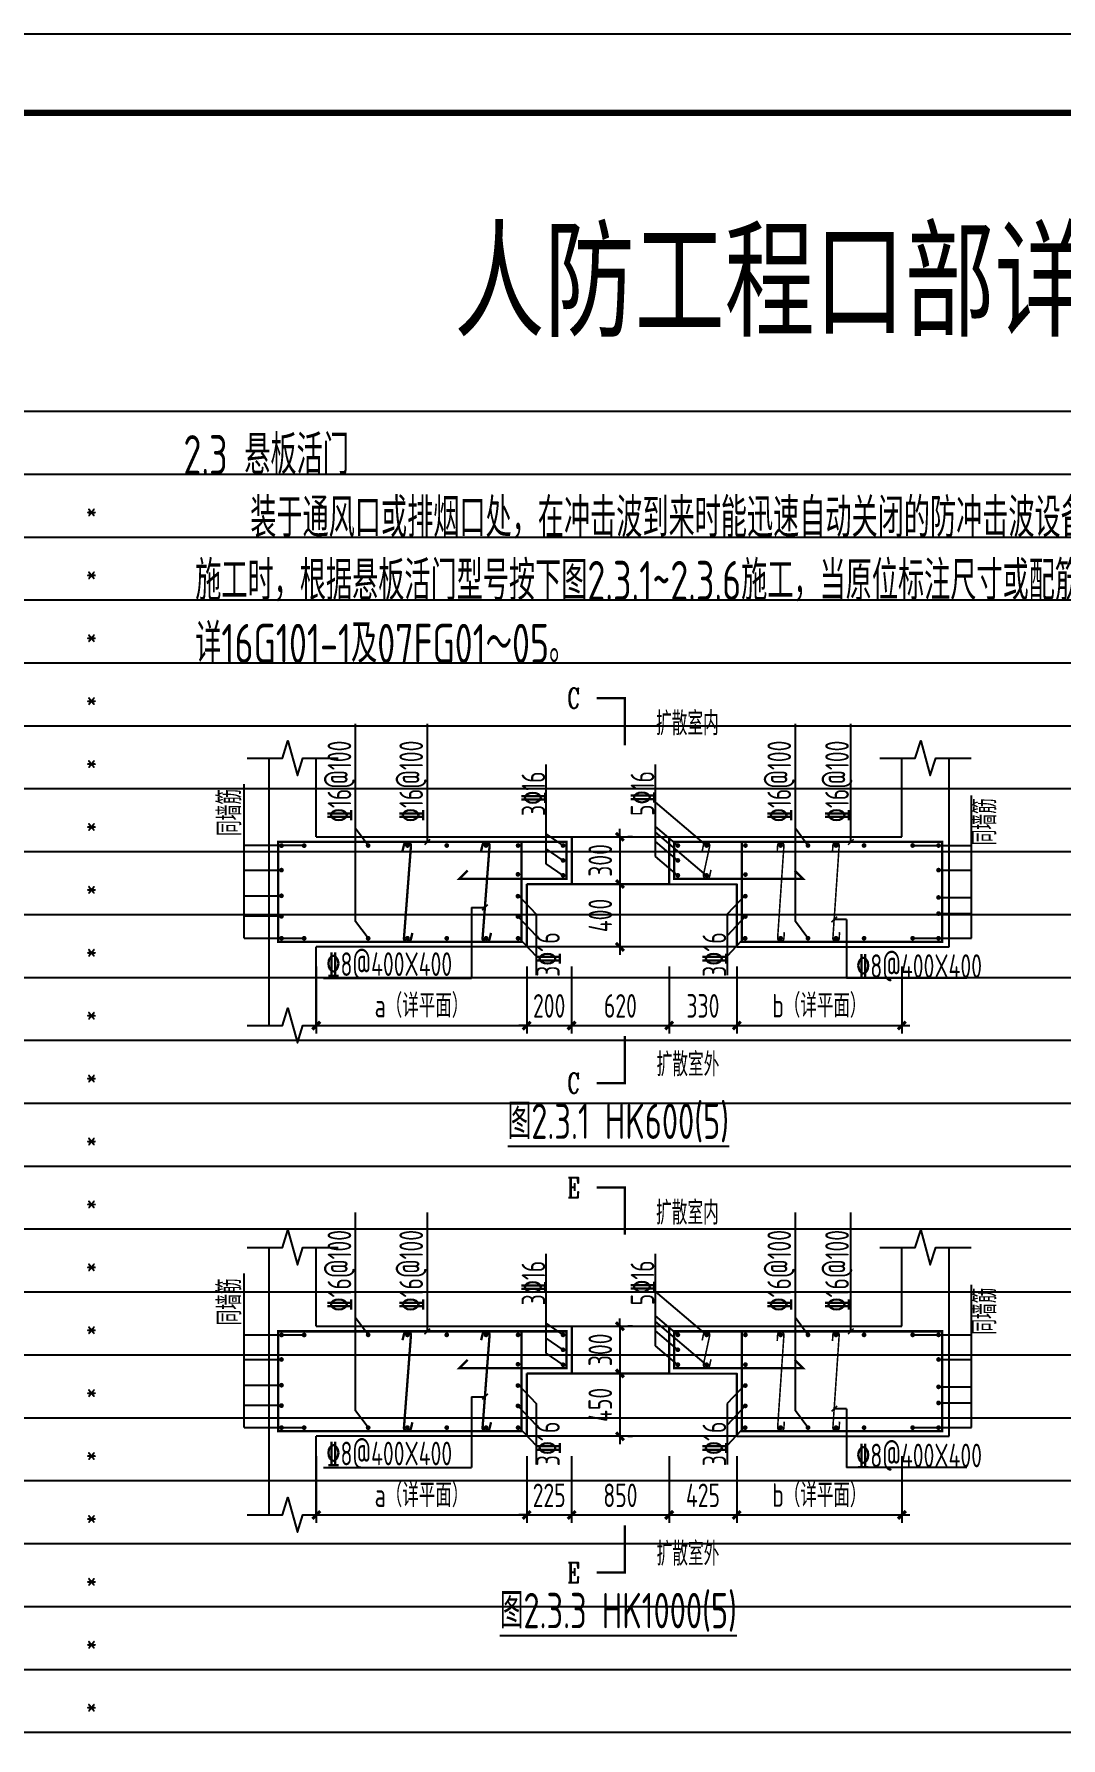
# Model space of a CAD drawing. Extents: x 37906 to 290206, y -18154 to 41246.
# Drawn here: x 50966 to 57496, y 30412 to 41246 of the extents above; entities that cross this region are included whole.
import ezdxf
from ezdxf.enums import TextEntityAlignment as Align

# ---------------------------------------------------------------- set-up
doc = ezdxf.new("R2010")
doc.units = 0
doc.header["$LTSCALE"] = 1000
doc.header["$MEASUREMENT"] = 0
for name, color, linetype in [('DETL', 7, 'Continuous'), ('DETL_TEXT', 7, 'Continuous'), ('DIM_SYMB', 3, 'Continuous'), ('ECA_TK', 7, 'Continuous'), ('jg标注', 3, 'Continuous'), ('jg钢筋', 240, 'Continuous'), ('jg门', 80, 'Continuous'), ('PUB_TEXT', 7, 'Continuous'), ('TEXT', 7, 'Continuous'), ('tk', 7, 'Continuous')]:
    doc.layers.add(name, color=color, linetype=linetype)
doc.styles.add('_TCH_LABEL', font='COMPLEX', dxfattribs={"bigfont": 'GBCBIG'})
doc.styles.add('TSSD_Dimension', font='tssdeng.shx', dxfattribs={"width": 0.7, "bigfont": 'hztxt.shx'})
doc.styles.add('TSSD_Label', font='tssdeng2.shx', dxfattribs={"width": 0.7, "bigfont": 'tssdchn.shx'})
doc.styles.add('TSSD_Norm', font='tssdeng.shx', dxfattribs={"bigfont": 'hztxt.shx'})
doc.styles.add('TSSD_Rein', font='tssdeng2.shx', dxfattribs={"width": 0.7, "bigfont": 'tssdchn.shx'})
doc.styles.add('黑体', font='simhei.ttf', dxfattribs={"width": 0.8})
doc.dimstyles.new('TSSD_50_50', dxfattribs={"dimtxt": 150, "dimasz": 50, "dimexe": 50, "dimexo": 125, "dimgap": 50, "dimtad": 1, "dimdec": 0, "dimzin": 0, "dimdsep": 46, "dimtxsty": 'TSSD_Dimension', "dimblk": 'ARCHTICK', "dimblk1": 'ARCHTICK', "dimblk2": 'ARCHTICK', "dimcen": 0, "dimdle": 50, "dimclrt": 7, "dimadec": 0, "dimazin": 0, "dimtfac": 1, "dimtdec": 0, "dimtix": 1, "dimtmove": 2, "dimatfit": 3, "dimfxl": 1, "dimtolj": 1, "dimtzin": 0, "dimarcsym": 0})

# ---------------------------------------------------------------- blocks, each defined once
blk = doc.blocks.new('10B_A1')
at = {"layer": 'ECA_TK'}
blk.add_lwpolyline([(0, 0), (841, 0), (841, 594), (0, 594)], close=True, dxfattribs=at)
at = {"layer": 'ECA_TK', "const_width": 0.8}
blk.add_lwpolyline([(831, 10), (831, 584), (18, 584), (18, 10)], close=True, dxfattribs=at)
blk = doc.blocks.new('20190225.14125870')
at = {"color": 8, "lineweight": -3, "style": 'TSSD_Norm', "width": 0.8}
for p in [(0, 25942.25), (0, 25542.25), (0, 25142.25), (0, 24742.25), (0, 24342.25), (0, 23942.25), (0, 23542.25), (0, 23142.25), (0, 22742.25), (0, 22342.25), (0, 21942.25), (0, 21542.25), (0, 21142.25), (0, 20742.25), (0, 20342.25), (0, 19942.25), (0, 19542.25), (0, 19142.25), (0, 18742.25), (0, 18342.25)]:
    blk.add_text('*', height=136.5, dxfattribs=at).set_placement(p)
blk = doc.blocks.new('20190225.14171298')
at = {"layer": 'Defpoints', "color": 8, "lineweight": -3}
for p, q in [((37350, 26400), (0, 26400)), ((37350, 26000), (0, 26000)), ((37350, 25600), (0, 25600)), ((37350, 25200), (0, 25200)), ((37350, 24800), (0, 24800)), ((37350, 24400), (0, 24400)), ((37350, 24000), (0, 24000)), ((37350, 23600), (0, 23600)), ((37350, 23200), (0, 23200)), ((37350, 22800), (0, 22800)), ((37350, 22400), (0, 22400)), ((37350, 22000), (0, 22000)), ((37350, 21600), (0, 21600)), ((37350, 21200), (0, 21200)), ((37350, 20800), (0, 20800)), ((37350, 20400), (0, 20400)), ((37350, 20000), (0, 20000)), ((37350, 19600), (0, 19600)), ((37350, 19200), (0, 19200)), ((37350, 18800), (0, 18800)), ((37350, 18400), (0, 18400)), ((37350, 18000), (0, 18000))]:
    blk.add_line(p, q, dxfattribs=at)
blk = doc.blocks.new('_ArchTick')
at = {"color": 0, "linetype": 'ByBlock', "const_width": 0.4}
blk.add_lwpolyline([(-0.5, -0.5), (0.5, 0.5)], dxfattribs=at)
blk = doc.blocks.new('*D104')
at = {"layer": 'Defpoints', "color": 0}
for p in [(52761, 35442), (54099, 35442), (54099, 34942)]:
    blk.add_point(p, dxfattribs=at)
at = {"layer": 'jg标注', "color": 0, "lineweight": -2}
for p, q in [((52761, 35317), (52761, 34892)), ((54099, 35317), (54099, 34892)), ((52711, 34942), (54149, 34942))]:
    blk.add_line(p, q, dxfattribs=at)
at = {"layer": 'jg标注', "color": 0, "lineweight": -2, "xscale": 50, "yscale": 50, "zscale": 50, "rotation": 180}
blk.add_blockref('_ArchTick', (52761, 34942), dxfattribs=at)
at = {"layer": 'jg标注', "color": 0, "lineweight": -2, "xscale": 50, "yscale": 50, "zscale": 50}
blk.add_blockref('_ArchTick', (54099, 34942), dxfattribs=at)
at = {"layer": 'jg标注', "color": 7, "insert": (53430, 35067), "char_height": 150, "attachment_point": 5, "style": 'TSSD_Dimension'}
blk.add_mtext('\\A1;a（详平面）', dxfattribs=at)
blk = doc.blocks.new('*D105')
at = {"layer": 'Defpoints', "color": 0}
for p in [(54099, 35442), (54385, 35442), (54385, 34942)]:
    blk.add_point(p, dxfattribs=at)
at = {"layer": 'jg标注', "color": 0, "lineweight": -2}
for p, q in [((54099, 35317), (54099, 34892)), ((54385, 35317), (54385, 34892)), ((54099, 34942), (54049, 34942)), ((54099, 34942), (54385, 34942)), ((54385, 34942), (54435, 34942))]:
    blk.add_line(p, q, dxfattribs=at)
at = {"layer": 'jg标注', "color": 0, "lineweight": -2, "xscale": 50, "yscale": 50, "zscale": 50}
blk.add_blockref('_ArchTick', (54099, 34942), dxfattribs=at)
at = {"layer": 'jg标注', "color": 0, "lineweight": -2, "xscale": 50, "yscale": 50, "zscale": 50, "rotation": 180}
blk.add_blockref('_ArchTick', (54385, 34942), dxfattribs=at)
at = {"layer": 'jg标注', "color": 7, "insert": (54242, 35067), "char_height": 150, "attachment_point": 5, "style": 'TSSD_Dimension'}
blk.add_mtext('\\A1;200', dxfattribs=at)
blk = doc.blocks.new('*D106')
at = {"layer": 'Defpoints', "color": 0}
for p in [(54385, 35442), (55005, 35442), (55005, 34942)]:
    blk.add_point(p, dxfattribs=at)
at = {"layer": 'jg标注', "color": 0, "lineweight": -2}
for p, q in [((54385, 35317), (54385, 34892)), ((55005, 35317), (55005, 34892)), ((54335, 34942), (55055, 34942))]:
    blk.add_line(p, q, dxfattribs=at)
at = {"layer": 'jg标注', "color": 0, "lineweight": -2, "xscale": 50, "yscale": 50, "zscale": 50, "rotation": 180}
blk.add_blockref('_ArchTick', (54385, 34942), dxfattribs=at)
at = {"layer": 'jg标注', "color": 0, "lineweight": -2, "xscale": 50, "yscale": 50, "zscale": 50}
blk.add_blockref('_ArchTick', (55005, 34942), dxfattribs=at)
at = {"layer": 'jg标注', "color": 7, "insert": (54695, 35067), "char_height": 150, "attachment_point": 5, "style": 'TSSD_Dimension'}
blk.add_mtext('\\A1;620', dxfattribs=at)
blk = doc.blocks.new('*D107')
at = {"layer": 'Defpoints', "color": 0}
for p in [(55005, 35442), (55435, 35442), (55435, 34942)]:
    blk.add_point(p, dxfattribs=at)
at = {"layer": 'jg标注', "color": 0, "lineweight": -2}
for p, q in [((55005, 35317), (55005, 34892)), ((55435, 35317), (55435, 34892)), ((54955, 34942), (55485, 34942))]:
    blk.add_line(p, q, dxfattribs=at)
at = {"layer": 'jg标注', "color": 0, "lineweight": -2, "xscale": 50, "yscale": 50, "zscale": 50, "rotation": 180}
blk.add_blockref('_ArchTick', (55005, 34942), dxfattribs=at)
at = {"layer": 'jg标注', "color": 0, "lineweight": -2, "xscale": 50, "yscale": 50, "zscale": 50}
blk.add_blockref('_ArchTick', (55435, 34942), dxfattribs=at)
at = {"layer": 'jg标注', "color": 7, "insert": (55220, 35067), "char_height": 150, "attachment_point": 5, "style": 'TSSD_Dimension'}
blk.add_mtext('\\A1;330', dxfattribs=at)
blk = doc.blocks.new('*D108')
at = {"layer": 'Defpoints', "color": 0}
for p in [(55435, 35442), (56485, 35442), (56485, 34942)]:
    blk.add_point(p, dxfattribs=at)
at = {"layer": 'jg标注', "color": 0, "lineweight": -2}
for p, q in [((55435, 35317), (55435, 34892)), ((56485, 35317), (56485, 34892)), ((55385, 34942), (56535, 34942))]:
    blk.add_line(p, q, dxfattribs=at)
at = {"layer": 'jg标注', "color": 0, "lineweight": -2, "xscale": 50, "yscale": 50, "zscale": 50, "rotation": 180}
blk.add_blockref('_ArchTick', (55435, 34942), dxfattribs=at)
at = {"layer": 'jg标注', "color": 0, "lineweight": -2, "xscale": 50, "yscale": 50, "zscale": 50}
blk.add_blockref('_ArchTick', (56485, 34942), dxfattribs=at)
at = {"layer": 'jg标注', "color": 7, "insert": (55960, 35067), "char_height": 150, "attachment_point": 5, "style": 'TSSD_Dimension'}
blk.add_mtext('\\A1;b（详平面）', dxfattribs=at)
blk = doc.blocks.new('*D109')
at = {"layer": 'Defpoints', "color": 0}
for p in [(54646, 35842), (54646, 35442), (54692, 35442)]:
    blk.add_point(p, dxfattribs=at)
at = {"layer": 'jg标注', "color": 0, "lineweight": -2}
for p, q in [((54692, 35892), (54692, 35392)), ((54771, 35842), (54742, 35842)), ((54771, 35442), (54742, 35442))]:
    blk.add_line(p, q, dxfattribs=at)
at = {"layer": 'jg标注', "color": 0, "lineweight": -2, "xscale": 50, "yscale": 50, "zscale": 50}
for p, rotation in [((54692, 35842), 90), ((54692, 35442), 270)]:
    blk.add_blockref('_ArchTick', p, dxfattribs=dict(at, rotation=rotation))
at = {"layer": 'jg标注', "color": 7, "insert": (54567, 35642), "char_height": 150, "attachment_point": 5, "rotation": 90, "style": 'TSSD_Dimension'}
blk.add_mtext('\\A1;400', dxfattribs=at)
blk = doc.blocks.new('*D110')
at = {"layer": 'Defpoints', "color": 0}
for p in [(54646, 36142), (54646, 35842), (54692, 35842)]:
    blk.add_point(p, dxfattribs=at)
at = {"layer": 'jg标注', "color": 0, "lineweight": -2}
for p, q in [((54692, 36142), (54692, 36192)), ((54692, 36142), (54692, 35842)), ((54771, 36142), (54742, 36142)), ((54692, 35842), (54692, 35792)), ((54771, 35842), (54742, 35842))]:
    blk.add_line(p, q, dxfattribs=at)
at = {"layer": 'jg标注', "color": 0, "lineweight": -2, "xscale": 50, "yscale": 50, "zscale": 50}
for p, rotation in [((54692, 36142), 270), ((54692, 35842), 90)]:
    blk.add_blockref('_ArchTick', p, dxfattribs=dict(at, rotation=rotation))
at = {"layer": 'jg标注', "color": 7, "insert": (54567, 35992), "char_height": 150, "attachment_point": 5, "rotation": 90, "style": 'TSSD_Dimension'}
blk.add_mtext('\\A1;300', dxfattribs=at)
blk = doc.blocks.new('*D111')
at = {"layer": 'Defpoints', "color": 0}
for p in [(52761, 32330), (54099, 32330), (54099, 31830)]:
    blk.add_point(p, dxfattribs=at)
at = {"layer": 'jg标注', "color": 0, "lineweight": -2}
for p, q in [((52761, 32205), (52761, 31780)), ((54099, 32205), (54099, 31780)), ((52711, 31830), (54149, 31830))]:
    blk.add_line(p, q, dxfattribs=at)
at = {"layer": 'jg标注', "color": 0, "lineweight": -2, "xscale": 50, "yscale": 50, "zscale": 50, "rotation": 180}
blk.add_blockref('_ArchTick', (52761, 31830), dxfattribs=at)
at = {"layer": 'jg标注', "color": 0, "lineweight": -2, "xscale": 50, "yscale": 50, "zscale": 50}
blk.add_blockref('_ArchTick', (54099, 31830), dxfattribs=at)
at = {"layer": 'jg标注', "color": 7, "insert": (53430, 31955), "char_height": 150, "attachment_point": 5, "style": 'TSSD_Dimension'}
blk.add_mtext('\\A1;a（详平面）', dxfattribs=at)
blk = doc.blocks.new('*D112')
at = {"layer": 'Defpoints', "color": 0}
for p in [(54099, 32330), (54385, 32330), (54385, 31830)]:
    blk.add_point(p, dxfattribs=at)
at = {"layer": 'jg标注', "color": 0, "lineweight": -2}
for p, q in [((54099, 32205), (54099, 31780)), ((54385, 32205), (54385, 31780)), ((54099, 31830), (54049, 31830)), ((54099, 31830), (54385, 31830)), ((54385, 31830), (54435, 31830))]:
    blk.add_line(p, q, dxfattribs=at)
at = {"layer": 'jg标注', "color": 0, "lineweight": -2, "xscale": 50, "yscale": 50, "zscale": 50}
blk.add_blockref('_ArchTick', (54099, 31830), dxfattribs=at)
at = {"layer": 'jg标注', "color": 0, "lineweight": -2, "xscale": 50, "yscale": 50, "zscale": 50, "rotation": 180}
blk.add_blockref('_ArchTick', (54385, 31830), dxfattribs=at)
at = {"layer": 'jg标注', "color": 7, "insert": (54242, 31955), "char_height": 150, "attachment_point": 5, "style": 'TSSD_Dimension'}
blk.add_mtext('\\A1;225', dxfattribs=at)
blk = doc.blocks.new('*D113')
at = {"layer": 'Defpoints', "color": 0}
for p in [(54385, 32330), (55005, 32330), (55005, 31830)]:
    blk.add_point(p, dxfattribs=at)
at = {"layer": 'jg标注', "color": 0, "lineweight": -2}
for p, q in [((54385, 32205), (54385, 31780)), ((55005, 32205), (55005, 31780)), ((54335, 31830), (55055, 31830))]:
    blk.add_line(p, q, dxfattribs=at)
at = {"layer": 'jg标注', "color": 0, "lineweight": -2, "xscale": 50, "yscale": 50, "zscale": 50, "rotation": 180}
blk.add_blockref('_ArchTick', (54385, 31830), dxfattribs=at)
at = {"layer": 'jg标注', "color": 0, "lineweight": -2, "xscale": 50, "yscale": 50, "zscale": 50}
blk.add_blockref('_ArchTick', (55005, 31830), dxfattribs=at)
at = {"layer": 'jg标注', "color": 7, "insert": (54695, 31955), "char_height": 150, "attachment_point": 5, "style": 'TSSD_Dimension'}
blk.add_mtext('\\A1;850', dxfattribs=at)
blk = doc.blocks.new('*D114')
at = {"layer": 'Defpoints', "color": 0}
for p in [(55005, 32330), (55435, 32330), (55435, 31830)]:
    blk.add_point(p, dxfattribs=at)
at = {"layer": 'jg标注', "color": 0, "lineweight": -2}
for p, q in [((55005, 32205), (55005, 31780)), ((55435, 32205), (55435, 31780)), ((54955, 31830), (55485, 31830))]:
    blk.add_line(p, q, dxfattribs=at)
at = {"layer": 'jg标注', "color": 0, "lineweight": -2, "xscale": 50, "yscale": 50, "zscale": 50, "rotation": 180}
blk.add_blockref('_ArchTick', (55005, 31830), dxfattribs=at)
at = {"layer": 'jg标注', "color": 0, "lineweight": -2, "xscale": 50, "yscale": 50, "zscale": 50}
blk.add_blockref('_ArchTick', (55435, 31830), dxfattribs=at)
at = {"layer": 'jg标注', "color": 7, "insert": (55220, 31955), "char_height": 150, "attachment_point": 5, "style": 'TSSD_Dimension'}
blk.add_mtext('\\A1;425', dxfattribs=at)
blk = doc.blocks.new('*D115')
at = {"layer": 'Defpoints', "color": 0}
for p in [(55435, 32330), (56485, 32330), (56485, 31830)]:
    blk.add_point(p, dxfattribs=at)
at = {"layer": 'jg标注', "color": 0, "lineweight": -2}
for p, q in [((55435, 32205), (55435, 31780)), ((56485, 32205), (56485, 31780)), ((55385, 31830), (56535, 31830))]:
    blk.add_line(p, q, dxfattribs=at)
at = {"layer": 'jg标注', "color": 0, "lineweight": -2, "xscale": 50, "yscale": 50, "zscale": 50, "rotation": 180}
blk.add_blockref('_ArchTick', (55435, 31830), dxfattribs=at)
at = {"layer": 'jg标注', "color": 0, "lineweight": -2, "xscale": 50, "yscale": 50, "zscale": 50}
blk.add_blockref('_ArchTick', (56485, 31830), dxfattribs=at)
at = {"layer": 'jg标注', "color": 7, "insert": (55960, 31955), "char_height": 150, "attachment_point": 5, "style": 'TSSD_Dimension'}
blk.add_mtext('\\A1;b（详平面）', dxfattribs=at)
blk = doc.blocks.new('*D116')
at = {"layer": 'Defpoints', "color": 0}
for p in [(54646, 32730), (54646, 32330), (54692, 32330)]:
    blk.add_point(p, dxfattribs=at)
at = {"layer": 'jg标注', "color": 0, "lineweight": -2}
for p, q in [((54692, 32780), (54692, 32280)), ((54771, 32730), (54742, 32730)), ((54771, 32330), (54742, 32330))]:
    blk.add_line(p, q, dxfattribs=at)
at = {"layer": 'jg标注', "color": 0, "lineweight": -2, "xscale": 50, "yscale": 50, "zscale": 50}
for p, rotation in [((54692, 32730), 90), ((54692, 32330), 270)]:
    blk.add_blockref('_ArchTick', p, dxfattribs=dict(at, rotation=rotation))
at = {"layer": 'jg标注', "color": 7, "insert": (54567, 32530), "char_height": 150, "attachment_point": 5, "rotation": 90, "style": 'TSSD_Dimension'}
blk.add_mtext('\\A1;450', dxfattribs=at)
blk = doc.blocks.new('*D117')
at = {"layer": 'Defpoints', "color": 0}
for p in [(54646, 33030), (54646, 32730), (54692, 32730)]:
    blk.add_point(p, dxfattribs=at)
at = {"layer": 'jg标注', "color": 0, "lineweight": -2}
for p, q in [((54692, 33030), (54692, 33080)), ((54692, 33030), (54692, 32730)), ((54771, 33030), (54742, 33030)), ((54692, 32730), (54692, 32680)), ((54771, 32730), (54742, 32730))]:
    blk.add_line(p, q, dxfattribs=at)
at = {"layer": 'jg标注', "color": 0, "lineweight": -2, "xscale": 50, "yscale": 50, "zscale": 50}
for p, rotation in [((54692, 33030), 270), ((54692, 32730), 90)]:
    blk.add_blockref('_ArchTick', p, dxfattribs=dict(at, rotation=rotation))
at = {"layer": 'jg标注', "color": 7, "insert": (54567, 32880), "char_height": 150, "attachment_point": 5, "rotation": 90, "style": 'TSSD_Dimension'}
blk.add_mtext('\\A1;300', dxfattribs=at)

msp = doc.modelspace()

# ---------------------------------------------------------------- linework, layer by layer
at = {"color": 0}
for p, q in [((53748.9, 35693.3), (53748.9, 35244.1)), ((56132.8, 35616.9), (56054.4, 35616.9)), ((56132.8, 35616.9), (56132.8, 35244.1)), ((53748.9, 32581.8), (53748.9, 32132.5)), ((56132.8, 32505.4), (56054.4, 32505.4)), ((56132.8, 32505.4), (56132.8, 32132.5))]:
    msp.add_line(p, q, dxfattribs=at)
for p, q in [((53748.9, 35693.3), (53833.3, 35693.3)), ((53748.9, 32581.8), (53833.3, 32581.8))]:
    msp.add_line(p, q)
at = {"color": 0, "linetype": 'ByBlock', "const_width": 10}
for points in [[(53484.9, 36127.2), (53449, 36091.4)], [(56178.4, 36127.2), (56142.6, 36091.4)], [(53851.2, 35711.3), (53815.4, 35675.4)], [(56072.3, 35634.9), (56036.4, 35599)], [(53484.9, 33015.7), (53449, 32979.8)], [(56178.4, 33015.7), (56142.6, 32979.8)], [(53852.1, 32600.6), (53816.3, 32564.8)], [(56073.2, 32524.2), (56037.3, 32488.4)]]:
    msp.add_lwpolyline(points, dxfattribs=at)
at = {"layer": 'DETL'}
for p, q in [((52460.9, 34942.1), (52460.9, 36641.6)), ((52760.8, 36141.8), (52760.8, 36641.6)), ((56485, 36141.8), (56485, 36641.6)), ((56785, 35441.9), (56785, 36641.6)), ((52760.8, 36141.8), (54385.5, 36141.8)), ((54385.5, 36141.8), (54385.5, 35841.8)), ((55005.3, 35841.8), (55005.3, 36141.8)), ((55005.3, 36141.8), (56485, 36141.8)), ((54385.5, 35841.8), (54099.4, 35841.8)), ((54099.4, 35841.8), (54099.4, 35441.9)), ((55005.3, 35841.8), (55435.2, 35841.8)), ((55435.2, 35441.9), (55435.2, 35841.8)), ((54099.4, 35441.9), (52760.8, 35441.9)), ((52760.8, 34942.1), (52760.8, 35441.9)), ((55435.2, 35441.9), (56785, 35441.9)), ((52460.9, 31830.5), (52460.9, 33530.1)), ((52760.8, 33030.2), (52760.8, 33530.1)), ((56485, 33030.2), (56485, 33530.1)), ((56785, 32330.4), (56785, 33530.1)), ((52760.8, 33030.2), (54385.5, 33030.2)), ((54385.5, 33030.2), (54385.5, 32730.3)), ((55005.3, 32730.3), (55005.3, 33030.2)), ((55005.3, 33030.2), (56485, 33030.2)), ((54385.5, 32730.3), (54099.4, 32730.3)), ((54099.4, 32730.3), (54099.4, 32330.4)), ((55005.3, 32730.3), (55435.2, 32730.3)), ((55435.2, 32330.4), (55435.2, 32730.3)), ((54099.4, 32330.4), (52760.8, 32330.4)), ((52760.8, 31830.5), (52760.8, 32330.4)), ((55435.2, 32330.4), (56785, 32330.4))]:
    msp.add_line(p, q, dxfattribs=at)
at = {"layer": 'DETL_TEXT', "color": 0}
for p, q in [((53010.6, 35604.4), (53010.6, 36861.3)), ((53467, 36861.3), (53467, 36109.3)), ((55807.6, 35604.5), (55807.6, 36861.3)), ((56160.5, 36109.3), (56160.5, 36861.3)), ((54223.6, 35970.7), (54223.6, 36602.6)), ((54917.2, 36017.8), (54917.2, 36602.6)), ((52303, 35496.9), (52303, 36477.8)), ((56927, 35496.9), (56927, 36405.2)), ((52676.4, 36086), (52303, 36086)), ((56553.5, 36086.8), (56927, 36086.8)), ((56718, 36086.8), (56927, 36086.8)), ((56927, 35496.9), (56927, 36086.8)), ((52303, 35930.3), (52532.7, 35930.3)), ((56718, 35930.3), (56927, 35930.3)), ((52303, 35766.9), (52532.7, 35766.9)), ((56718, 35756.4), (56927, 35756.4)), ((54158.3, 35649.7), (54158.3, 35263.4)), ((55374.5, 35649.7), (55374.5, 35263.4)), ((56718, 35654), (56927, 35654)), ((52303, 35640), (52532.7, 35640)), ((52303, 35496.9), (52676.4, 35496.9)), ((56553.5, 35496.9), (56927, 35496.9)), ((56718, 35496.9), (56927, 35496.9)), ((52807.7, 35244.1), (53748.9, 35244.1)), ((56897, 35244.1), (56132.8, 35244.1)), ((53010.6, 32492.8), (53010.6, 33752.6)), ((53467, 33752.6), (53467, 32997.7)), ((55807.6, 32493), (55807.6, 33752.6)), ((56160.5, 32997.7), (56160.5, 33752.6)), ((54223.6, 32859.1), (54223.6, 33491.1)), ((54917.2, 32906.3), (54917.2, 33491.1)), ((52303, 32385.4), (52303, 33366.3)), ((56927, 32385.4), (56927, 33293.6)), ((52676.4, 32974.4), (52303, 32974.4)), ((56553.5, 32975.2), (56927, 32975.2)), ((56718, 32975.2), (56927, 32975.2)), ((56927, 32385.4), (56927, 32975.2)), ((52303, 32818.7), (52532.7, 32818.7)), ((56718, 32818.7), (56927, 32818.7)), ((52303, 32655.3), (52532.7, 32655.3)), ((56718, 32644.8), (56927, 32644.8)), ((52303, 32528.5), (52532.7, 32528.5)), ((54158.3, 32538.2), (54158.3, 32151.8)), ((55374.5, 32538.2), (55374.5, 32151.8)), ((56718, 32542.4), (56927, 32542.4)), ((52303, 32385.4), (52676.4, 32385.4)), ((56553.5, 32385.4), (56927, 32385.4)), ((56718, 32385.4), (56927, 32385.4)), ((52807.7, 32132.5), (53748.9, 32132.5)), ((56897, 32132.5), (56132.8, 32132.5))]:
    msp.add_line(p, q, dxfattribs=at)
at = {"layer": 'DIM_SYMB'}
for points in [[(52320.9, 36641.6), (52545.8, 36641.6), (52580.8, 36751.6), (52640.8, 36531.7), (52675.8, 36641.6), (52900.7, 36641.6)], [(56345.1, 36641.6), (56570, 36641.6), (56605, 36751.6), (56665, 36531.7), (56700, 36641.6), (56924.9, 36641.6)], [(52320.9, 34942.1), (52545.8, 34942.1), (52580.8, 35052), (52640.8, 34832.1), (52675.8, 34942.1), (52900.7, 34942.1)], [(52320.9, 33530.1), (52545.8, 33530.1), (52580.8, 33640.1), (52640.8, 33420.1), (52675.8, 33530.1), (52900.7, 33530.1)], [(56345.1, 33530.1), (56570, 33530.1), (56605, 33640.1), (56665, 33420.1), (56700, 33530.1), (56924.9, 33530.1)], [(52320.9, 31830.5), (52545.8, 31830.5), (52580.8, 31940.5), (52640.8, 31720.6), (52675.8, 31830.5), (52900.7, 31830.5)]]:
    msp.add_lwpolyline(points, dxfattribs=at)
at = {"layer": 'jg钢筋', "const_width": 15}
for points in [[(52517.7, 36109.3), (52517.7, 35474.4), (54066.9, 35474.4), (54066.9, 36109.3), (52517.7, 36109.3), (52517.7, 35474.4)], [(53723.7, 35927.4), (53670.7, 35874.3), (54353, 35874.3), (54353, 36109.3), (53438.9, 36109.3)], [(55724.6, 36109.3), (55037.8, 36109.3), (55037.8, 35874.3), (55856.5, 35874.3), (55803.4, 35927.4)], [(56185, 36109.3), (55467.7, 36109.3), (55467.7, 35474.4), (56740.5, 35474.4), (56740.5, 36109.3), (56185, 36109.3)], [(52517.7, 32997.7), (52517.7, 32362.9), (54066.9, 32362.9), (54066.9, 32997.7), (52517.7, 32997.7), (52517.7, 32362.9)], [(53723.7, 32815.8), (53670.7, 32762.8), (54353, 32762.8), (54353, 32997.7), (53438.9, 32997.7)], [(55724.6, 32997.7), (55037.8, 32997.7), (55037.8, 32762.8), (55856.5, 32762.8), (55803.4, 32815.8)], [(56185, 32997.7), (55467.7, 32997.7), (55467.7, 32362.9), (56740.5, 32362.9), (56740.5, 32997.7), (56185, 32997.7)]]:
    msp.add_lwpolyline(points, dxfattribs=at)
for points in [[(52547.7, 36086, 1), (52532.7, 36086, 1)], [(52691.4, 36086, 1), (52676.4, 36086, 1)], [(53098.4, 36086.8, 1), (53083.4, 36086.8, 1)], [(53348.4, 36086.8, 1), (53333.4, 36086.8, 1)], [(53598.3, 36086.8, 1), (53583.3, 36086.8, 1)], [(53848.2, 36086.8, 1), (53833.3, 36086.8, 1)], [(54051.9, 36086.8, 1), (54036.9, 36086.8, 1)], [(54338, 36086.8, 1), (54323, 36086.8, 1)], [(55067.8, 36086.8, 1), (55052.8, 36086.8, 1)], [(55250.6, 36086.8, 1), (55235.6, 36086.8, 1)], [(55497.7, 36086.8, 1), (55482.7, 36086.8, 1)], [(55721.5, 36086.8, 1), (55706.5, 36086.8, 1)], [(55895.4, 36086.8, 1), (55880.4, 36086.8, 1)], [(56073.8, 36086.8, 1), (56058.8, 36086.8, 1)], [(56252.1, 36086.8, 1), (56237.1, 36086.8, 1)], [(56561, 36086.8, 1), (56546, 36086.8, 1)], [(56725.5, 36086.8, 1), (56710.5, 36086.8, 1)], [(54338, 35991.8, 1), (54323, 35991.8, 1)], [(55067.8, 35991.8, 1), (55052.8, 35991.8, 1)], [(52547.2, 35930.3, 1), (52532.2, 35930.3, 1)], [(54050.9, 35903.6, 1), (54035.9, 35903.6, 1)], [(54338, 35896.8, 1), (54323, 35896.8, 1)], [(55067.8, 35896.8, 1), (55052.8, 35896.8, 1)], [(55250.6, 35896.8, 1), (55235.6, 35896.8, 1)], [(55497.7, 35902.2, 1), (55482.7, 35902.2, 1)], [(56725.5, 35930.3, 1), (56710.5, 35930.3, 1)], [(52547.2, 35766.9, 1), (52532.2, 35766.9, 1)], [(54050.9, 35764.6, 1), (54035.9, 35764.6, 1)], [(55481.9, 35764.6, -1), (55496.9, 35764.6, -1)], [(56725.5, 35756.4, 1), (56710.5, 35756.4, 1)], [(52547.2, 35637, 1), (52532.2, 35637, 1)], [(54050.9, 35635.3, 1), (54035.9, 35635.3, 1)], [(55481.9, 35635.3, -1), (55496.9, 35635.3, -1)], [(56725.5, 35654, 1), (56710.5, 35654, 1)], [(52547.7, 35496.9, 1), (52532.7, 35496.9, 1)], [(52691.4, 35496.9, 1), (52676.4, 35496.9, 1)], [(53098.4, 35496.9, 1), (53083.4, 35496.9, 1)], [(53348.4, 35496.9, 1), (53333.4, 35496.9, 1)], [(53598.3, 35496.9, 1), (53583.3, 35496.9, 1)], [(53848.2, 35496.9, 1), (53833.3, 35496.9, 1)], [(54051.9, 35496.9, 1), (54036.9, 35496.9, 1)], [(55480.9, 35496.9, -1), (55495.9, 35496.9, -1)], [(55721.5, 35497.1, 1), (55706.5, 35497.1, 1)], [(55895.4, 35497.1, 1), (55880.4, 35497.1, 1)], [(56073.8, 35497.1, 1), (56058.8, 35497.1, 1)], [(56252.1, 35497.1, 1), (56237.1, 35497.1, 1)], [(56561, 35496.9, 1), (56546, 35496.9, 1)], [(56725.5, 35496.9, 1), (56710.5, 35496.9, 1)], [(52547.7, 32974.4, 1), (52532.7, 32974.4, 1)], [(52691.4, 32974.4, 1), (52676.4, 32974.4, 1)], [(53098.4, 32975.2, 1), (53083.4, 32975.2, 1)], [(53348.4, 32975.2, 1), (53333.4, 32975.2, 1)], [(53598.3, 32975.2, 1), (53583.3, 32975.2, 1)], [(53848.2, 32975.2, 1), (53833.3, 32975.2, 1)], [(54051.9, 32975.2, 1), (54036.9, 32975.2, 1)], [(54338, 32975.2, 1), (54323, 32975.2, 1)], [(55067.8, 32975.2, 1), (55052.8, 32975.2, 1)], [(55250.6, 32975.2, 1), (55235.6, 32975.2, 1)], [(55497.7, 32975.2, 1), (55482.7, 32975.2, 1)], [(55721.5, 32975.2, 1), (55706.5, 32975.2, 1)], [(55895.4, 32975.2, 1), (55880.4, 32975.2, 1)], [(56073.8, 32975.2, 1), (56058.8, 32975.2, 1)], [(56252.1, 32975.2, 1), (56237.1, 32975.2, 1)], [(56561, 32975.2, 1), (56546, 32975.2, 1)], [(56725.5, 32975.2, 1), (56710.5, 32975.2, 1)], [(52547.2, 32818.7, 1), (52532.2, 32818.7, 1)], [(54338, 32880.3, 1), (54323, 32880.3, 1)], [(55067.8, 32880.3, 1), (55052.8, 32880.3, 1)], [(56725.5, 32818.7, 1), (56710.5, 32818.7, 1)], [(54050.9, 32788.3, 1), (54035.9, 32788.3, 1)], [(54338, 32785.3, 1), (54323, 32785.3, 1)], [(55067.8, 32785.3, 1), (55052.8, 32785.3, 1)], [(55250.6, 32785.3, 1), (55235.6, 32785.3, 1)], [(55497.7, 32786.1, 1), (55482.7, 32786.1, 1)], [(52547.2, 32655.3, 1), (52532.2, 32655.3, 1)], [(54050.9, 32653.1, 1), (54035.9, 32653.1, 1)], [(55481.9, 32653.1, -1), (55496.9, 32653.1, -1)], [(56725.5, 32644.8, 1), (56710.5, 32644.8, 1)], [(52547.2, 32525.5, 1), (52532.2, 32525.5, 1)], [(54050.9, 32523.7, 1), (54035.9, 32523.7, 1)], [(55481.9, 32523.7, -1), (55496.9, 32523.7, -1)], [(56725.5, 32542.4, 1), (56710.5, 32542.4, 1)], [(52547.7, 32385.4, 1), (52532.7, 32385.4, 1)], [(52691.4, 32385.4, 1), (52676.4, 32385.4, 1)], [(53098.4, 32385.4, 1), (53083.4, 32385.4, 1)], [(53348.4, 32385.4, 1), (53333.4, 32385.4, 1)], [(53598.3, 32385.4, 1), (53583.3, 32385.4, 1)], [(53848.2, 32385.4, 1), (53833.3, 32385.4, 1)], [(54051.9, 32385.4, 1), (54036.9, 32385.4, 1)], [(55480.9, 32385.4, -1), (55495.9, 32385.4, -1)], [(55721.5, 32385.6, 1), (55706.5, 32385.6, 1)], [(55895.4, 32385.6, 1), (55880.4, 32385.6, 1)], [(56073.8, 32385.6, 1), (56058.8, 32385.6, 1)], [(56252.1, 32385.6, 1), (56237.1, 32385.6, 1)], [(56561, 32385.4, 1), (56546, 32385.4, 1)], [(56725.5, 32385.4, 1), (56710.5, 32385.4, 1)]]:
    msp.add_lwpolyline(points, format="xyb", close=True, dxfattribs=at)
at = {"layer": 'jg钢筋'}
for points, const_width in [([(53309.4, 36052.8), (53318.9, 36091.6, -0.9786566), (53362.8, 36081.9), (53318.9, 35501.8, 1.0218089), (53362.8, 35492.1), (53372.3, 35530.9)], 15), ([(53809.3, 36052.8), (53818.8, 36091.6, -0.9786566), (53862.7, 36081.9), (53818.8, 35501.8, 1.0218089), (53862.7, 35492.1), (53872.2, 35530.9)], 15), ([(55215, 36051.6), (55223.4, 36090.7, -0.9830032), (55262.7, 36082.9), (55223.4, 35900.7, 1.0172907), (55262.7, 35893), (55271.1, 35932.1)], 10), ([(55692.4, 36048.1), (55694.9, 36088, -0.9995153), (55734.8, 36085.5), (55694.9, 35498.3, 1.000485), (55734.8, 35495.9), (55737.3, 35535.8)], 10), ([(56043.8, 36048.1), (56046.3, 36088, -0.9995153), (56086.2, 36085.5), (56046.3, 35498.3, 1.000485), (56086.2, 35495.9), (56088.7, 35535.8)], 10), ([(53309.4, 32941.2), (53318.9, 32980.1, -0.9786566), (53362.8, 32970.4), (53318.9, 32390.2, 1.0218089), (53362.8, 32380.5), (53372.3, 32419.4)], 15), ([(53809.3, 32941.2), (53818.8, 32980.1, -0.9786566), (53862.7, 32970.4), (53818.8, 32390.2, 1.0218089), (53862.7, 32380.5), (53872.2, 32419.4)], 15), ([(55215, 32940), (55223.4, 32979.1, -0.9830032), (55262.7, 32971.4), (55223.4, 32789.2, 1.0172907), (55262.7, 32781.4), (55271.1, 32820.5)], 10), ([(55692.4, 32936.6), (55694.9, 32976.5, -0.9995153), (55734.8, 32974), (55694.9, 32386.8, 1.000485), (55734.8, 32384.3), (55737.3, 32424.2)], 10), ([(56043.8, 32936.6), (56046.3, 32976.5, -0.9995153), (56086.2, 32974), (56046.3, 32386.8, 1.000485), (56086.2, 32384.3), (56088.7, 32424.2)], 10)]:
    msp.add_lwpolyline(points, format="xyb", dxfattribs=dict(at, const_width=const_width))
at = {"layer": 'jg门'}
for points in [[(54385.5, 36141.8), (55005.3, 36141.8), (55005.3, 35841.8), (54385.5, 35841.8)], [(54099.4, 35841.8), (55435.2, 35841.8), (55435.2, 35441.9), (54099.4, 35441.9)], [(54385.5, 33030.2), (55005.3, 33030.2), (55005.3, 32730.3), (54385.5, 32730.3)], [(54099.4, 32730.3), (55435.2, 32730.3), (55435.2, 32330.4), (54099.4, 32330.4)]]:
    msp.add_lwpolyline(points, close=True, dxfattribs=at)
at = {"layer": 'PUB_TEXT', "const_width": 15}
for points in [[(54543.3, 37023.2), (54723.3, 37023.2), (54723.3, 36723.2)], [(54723.3, 34875.9), (54723.3, 34575.9), (54543.3, 34575.9)], [(54543.3, 33911.7), (54723.3, 33911.7), (54723.3, 33611.7)], [(54723.3, 31764.4), (54723.3, 31464.4), (54543.3, 31464.4)]]:
    msp.add_lwpolyline(points, dxfattribs=at)
at = {"layer": 'TEXT'}
for p, q in [((55243.1, 36086.8), (54917.2, 36362.3)), ((53090.9, 36086.8), (53010.6, 36194.2)), ((55060.3, 36086.8), (54917.2, 36207.8)), ((55887.9, 36087), (55807.6, 36194.4)), ((54330.5, 36086.8), (54223.6, 36160.6)), ((55243, 35896.5), (54917.2, 36172)), ((55060.3, 35991.8), (54917.2, 36112.8)), ((54330.5, 35991.8), (54223.6, 36065.7)), ((54330.5, 35896.8), (54223.6, 35970.7)), ((55060.3, 35896.8), (54917.2, 36017.8)), ((54042.4, 35773.6), (54158.3, 35649.7)), ((55490.4, 35773.6), (55374.5, 35649.7)), ((53090.9, 35496.9), (53010.6, 35604.4)), ((54043.4, 35635.3), (54158.3, 35512.4)), ((55489.4, 35635.3), (55374.5, 35512.4)), ((55887.9, 35497.1), (55807.6, 35604.5)), ((54043.4, 35505.9), (54158.3, 35383.1)), ((55489.4, 35505.9), (55374.5, 35383.1)), ((55243.1, 32975.2), (54917.2, 33250.8)), ((53090.9, 32975.2), (53010.6, 33082.7)), ((54330.5, 32975.2), (54223.6, 33049.1)), ((55060.3, 32975.2), (54917.2, 33096.3)), ((55243, 32785), (54917.2, 33060.4)), ((55887.9, 32975.4), (55807.6, 33082.8)), ((54330.5, 32880.3), (54223.6, 32954.1)), ((55060.3, 32880.3), (54917.2, 33001.3)), ((54330.5, 32785.3), (54223.6, 32859.1)), ((55060.3, 32785.3), (54917.2, 32906.3)), ((54042.4, 32662.1), (54158.3, 32538.2)), ((55490.4, 32662.1), (55374.5, 32538.2)), ((54043.4, 32523.7), (54158.3, 32400.9)), ((55489.4, 32523.7), (55374.5, 32400.9)), ((53090.9, 32385.4), (53010.6, 32492.8)), ((54043.4, 32394.4), (54158.3, 32271.5)), ((55489.4, 32394.4), (55374.5, 32271.5)), ((55887.9, 32385.6), (55807.6, 32493))]:
    msp.add_line(p, q, dxfattribs=at)

# ---------------------------------------------------------------- block references
msp.add_blockref('20190225.14125870', (51295.9, 12208.5))
at = {"layer": 'DIM_SYMB'}
msp.add_blockref('20190225.14171298', (38806.2, 12446.3), dxfattribs=at)
at = {"layer": 'tk', "xscale": 50, "yscale": 50, "zscale": 50}
msp.add_blockref('10B_A1', (37906.2, 11546.3), dxfattribs=at)

# ---------------------------------------------------------------- texts
at = {"layer": 'DETL_TEXT', "color": 0, "style": 'TSSD_Rein', "width": 0.7}
for s, p in [('\x8416@100', (52983.3, 36234.9)), ('\x8416@100', (53439.7, 36234.9)), ('\x8416@100', (55780.3, 36235.1)), ('\x8416@100', (56147.8, 36234.9)), ('3\x8416', (54216.8, 36274.7)), ('5\x8416', (54910.4, 36274.7)), ('同墙筋', (52283.8, 36147.3)), ('同墙筋', (57085.6, 36088.2)), ('3\x8416', (54309.4, 35252.1)), ('3\x8416', (55367.7, 35252.1)), ('\x8416@100', (52983.3, 33123.4)), ('\x8416@100', (53439.7, 33123.4)), ('\x8416@100', (55780.3, 33123.5)), ('\x8416@100', (56147.8, 33123.4)), ('3\x8416', (54216.8, 33163.1)), ('5\x8416', (54910.4, 33163.1)), ('同墙筋', (52283.8, 33035.8)), ('同墙筋', (57085.6, 32976.6)), ('3\x8416', (54309.4, 32140.6)), ('3\x8416', (55367.7, 32140.6))]:
    msp.add_text(s, height=150, rotation=90, dxfattribs=at).set_placement(p)
at = {"layer": 'DETL_TEXT', "style": 'TSSD_Rein', "width": 0.7}
for p in [(52825, 35257.5), (56194.5, 35244.9), (52825, 32145.9), (56194.5, 32133.3)]:
    msp.add_text('\x848@400X400', height=150, dxfattribs=at).set_placement(p)
at = {"layer": 'PUB_TEXT', "style": '_TCH_LABEL', "width": 0.705882}
for s, p in [('C', (54356.9, 36959.5)), ('C', (54356.9, 34512.2)), ('E', (54356.9, 33847.9)), ('E', (54356.9, 31400.6))]:
    msp.add_text(s, height=127.5, dxfattribs=at).set_placement(p)
at = {"layer": 'TEXT', "width": 0.7}
for s, height, style, p in [('人防工程口部详图通用说明', 600, '黑体', (53638.9, 39386.3)), ('2.3 悬板活门', 250, 'TSSD_Label', (51916.2, 38446.3)), ('装于通风口或排烟口处，在冲击波到来时能迅速自动关闭的防冲击波设备。常见的型号：HK600(5)、HK800(5)、HK1000(5)。', 250, 'TSSD_Label', (52341.2, 38046.3)), ('施工时，根据悬板活门型号按下图2.3.1~2.3.6施工，当原位标注尺寸或配筋与本通用图不一致时，以原位标注尺寸或配筋为准，未明事宜', 250, 'TSSD_Label', (51991.2, 37646.3)), ('详16G101-1及07FG01～05。', 250, 'TSSD_Label', (51991.2, 37246.3))]:
    msp.add_text(s, height=height, dxfattribs=dict(at, style=style)).set_placement(p)
at = {"layer": 'TEXT', "ltscale": 100, "style": 'TSSD_Rein', "width": 0.7}
for s, p in [('扩散室内', (55121.1, 36871.4)), ('扩散室外', (55124.9, 34703)), ('扩散室内', (55121.1, 33759.9)), ('扩散室外', (55124.9, 31591.5))]:
    msp.add_text(s, height=150, dxfattribs=at).set_placement(p, align=Align.MIDDLE)
at = {"layer": 'TEXT', "style": 'TSSD_Label', "width": 0.7}
for s, p in [('%%U图2.3.1 HK600(5)', (54682.3, 34153.6)), ('%%U图2.3.3 HK1000(5)', (54682.3, 31042.1))]:
    msp.add_text(s, height=225, dxfattribs=at).set_placement(p, align=Align.BOTTOM_CENTER)

# ---------------------------------------------------------------- dimensions: what is measured, and where the dimension line sits
at = {"layer": 'jg标注'}
for base, p1, p2, text, picture, middle in [((54691.9, 35841.8), (54645.5, 36141.8), (54645.5, 35841.8), '300', '*D110', (54566.9, 35991.8)), ((54691.9, 32730.3), (54645.5, 33030.2), (54645.5, 32730.3), '300', '*D117', (54566.9, 32880.3)), ((54691.9, 32330.4), (54645.5, 32730.3), (54645.5, 32330.4), '450', '*D116', (54566.9, 32530.4))]:
    dim = msp.add_linear_dim(base=base, p1=p1, p2=p2, angle=90, text=text, dimstyle='TSSD_50_50', dxfattribs=at)
    dim.commit()
    dim.dimension.update_dxf_attribs({"geometry": picture, "text_midpoint": middle})
dim = msp.add_linear_dim(base=(54691.9, 35441.9), p1=(54645.5, 35841.8), p2=(54645.5, 35441.9), angle=90, dimstyle='TSSD_50_50', dxfattribs=at)
dim.commit()
dim.dimension.update_dxf_attribs({"geometry": '*D109', "text_midpoint": (54566.9, 35641.9)})
for base, p1, p2, text, picture, middle in [((54099.4, 34941.7), (52760.8, 35441.9), (54099.4, 35441.9), 'a（详平面）', '*D104', (53430.1, 35066.7)), ((54385.5, 34941.7), (54099.4, 35441.9), (54385.5, 35441.9), '200', '*D105', (54242.4, 35066.7)), ((55435.2, 34941.7), (55005.3, 35441.9), (55435.2, 35441.9), '330', '*D107', (55220.3, 35066.7)), ((56485, 34941.7), (55435.2, 35441.9), (56485, 35441.9), 'b（详平面）', '*D108', (55960.1, 35066.7)), ((54099.4, 31830.2), (52760.8, 32330.4), (54099.4, 32330.4), 'a（详平面）', '*D111', (53430.1, 31955.2)), ((54385.5, 31830.2), (54099.4, 32330.4), (54385.5, 32330.4), '225', '*D112', (54242.4, 31955.2)), ((55005.3, 31830.2), (54385.5, 32330.4), (55005.3, 32330.4), '850', '*D113', (54695.4, 31955.2)), ((55435.2, 31830.2), (55005.3, 32330.4), (55435.2, 32330.4), '425', '*D114', (55220.3, 31955.2)), ((56485, 31830.2), (55435.2, 32330.4), (56485, 32330.4), 'b（详平面）', '*D115', (55960.1, 31955.2))]:
    dim = msp.add_linear_dim(base=base, p1=p1, p2=p2, text=text, dimstyle='TSSD_50_50', dxfattribs=at)
    dim.commit()
    dim.dimension.update_dxf_attribs({"geometry": picture, "text_midpoint": middle})
dim = msp.add_linear_dim(base=(55005.3, 34941.7), p1=(54385.5, 35441.9), p2=(55005.3, 35441.9), dimstyle='TSSD_50_50', dxfattribs=at)
dim.commit()
dim.dimension.update_dxf_attribs({"geometry": '*D106', "text_midpoint": (54695.4, 35066.7)})

doc.saveas('drawing.dxf')
